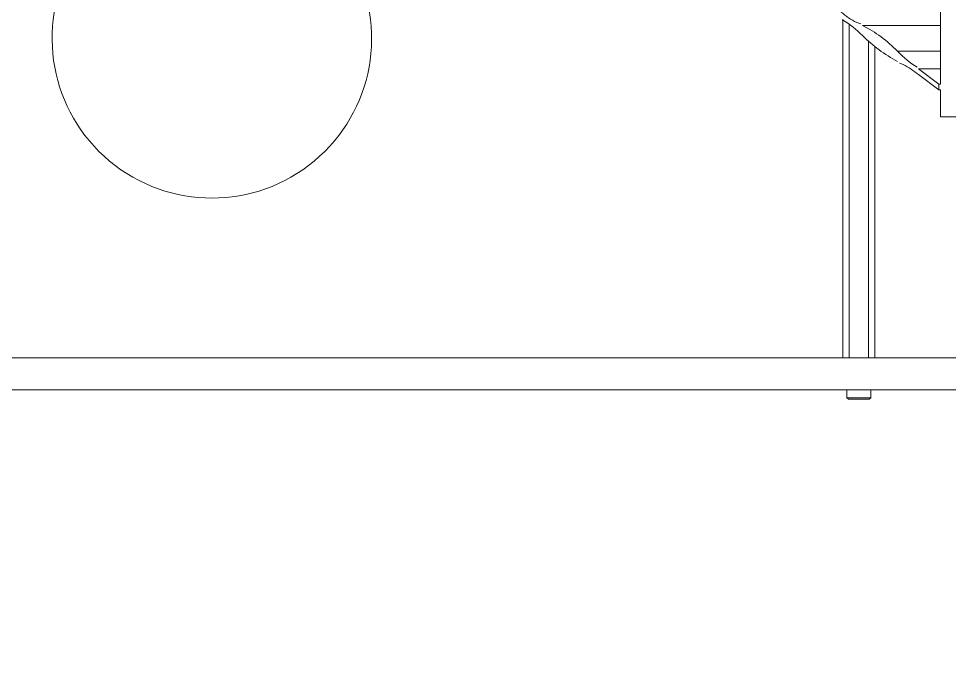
# Model space of a CAD drawing. Header units: centimetres. Extents: x 405464 to 563355, y 50011 to 66875.
# Drawn here: x 512068.61 to 512105.61, y 53160.41 to 53186.65 of the extents above; entities that cross this region are included whole.
import ezdxf

# ---------------------------------------------------------------- set-up
doc = ezdxf.new("R2010")
doc.units = ezdxf.units.CM
doc.linetypes.add('DASHED2', pattern=[9.525, 6.35, -3.175])
doc.layers.get('0').update_dxf_attribs({"lineweight": 9})
doc.layers.add('0-KRCN-MİMARİ-220526', color=8, linetype='Continuous', lineweight=9)
doc.layers.add('03__ASM_ALL_CURVES', color=7, linetype='Continuous')
doc.layers.add('DV_alçıpanel_duvar_yeni', color=1, linetype='Continuous', lineweight=20, true_color=0xff0000)

# ---------------------------------------------------------------- blocks, each defined once
blk = doc.blocks.new('A$C64829d13')
at = {"color": 8, "linetype": 'Continuous'}
for p, q in [((150.91, 92.4119), (150.9017, 92.4037)), ((150.9017, 92.4037), (151.0255, 92.4037)), ((150.9017, 92.3624), (150.9017, 92.4037)), ((150.91, 92.4119), (151.0173, 92.4119)), ((151.0173, 92.4119), (151.0255, 92.4037)), ((151.0255, 92.3624), (151.0255, 92.4037)), ((148.5697, 92.3624), (158.3106, 92.3624)), ((158.3106, 92.1973), (148.5697, 92.1973)), ((150.8811, 92.1973), (150.8811, 90.5862)), ((150.9141, 90.5588), (150.9141, 92.1973)), ((151.0132, 92.1973), (151.0132, 90.4723)), ((151.0462, 90.4468), (151.0462, 92.1973)), ((150.434, 90.9508), (150.5413, 90.9508)), ((150.5413, 90.9508), (150.5413, 90.8113)), ((150.5496, 90.8113), (150.5413, 90.8113)), ((150.5496, 90.8113), (150.656, 90.7332)), ((150.5496, 90.8113), (150.5496, 90.7819)), ((150.5413, 90.7819), (150.5496, 90.7819)), ((150.5413, 90.7819), (150.5413, 90.3813)), ((150.656, 90.7038), (150.5496, 90.7819)), ((150.656, 90.7038), (150.5413, 90.7038)), ((150.5413, 90.6123), (150.764, 90.6123)), ((150.9448, 90.4795), (150.5413, 90.4795))]:
    blk.add_line(p, q, dxfattribs=at)
blk.add_arc((154.3069, 90.5463), 0.8255, 330.474, 209.5272, dxfattribs=at)
for points, knots in [([(150.656, 90.7332), (150.6813, 90.7146), (150.7113, 90.6905), (150.7473, 90.6751), (150.7542, 90.6741)], [0, 0, 0, 0, 0.818599, 1, 1, 1, 1]), ([(151.055, 90.4108), (151.0293, 90.4297), (150.9987, 90.4549), (150.9611, 90.4691), (150.9538, 90.4697)], [0, 0, 0, 0, 0.811921, 1, 1, 1, 1])]:
    blk.add_open_spline(points, degree=3, knots=knots, dxfattribs=at)
for points in [[(150.764, 90.6123), (150.7334, 90.6432), (150.7012, 90.6747), (150.6622, 90.6939)], [(150.9448, 90.5317), (150.8906, 90.5833), (150.8308, 90.631), (150.764, 90.6645)], [(150.764, 90.6123), (150.8166, 90.5591), (150.8772, 90.5114), (150.9448, 90.4795)], [(150.9448, 90.5317), (150.9767, 90.5013), (151.0093, 90.47), (151.0485, 90.4499)]]:
    blk.add_open_spline(points, degree=3, dxfattribs=at)
at = {"layer": '03__ASM_ALL_CURVES', "color": 8, "linetype": 'DASHED2', "ltscale": 10}
blk.add_circle((153.4, 131.3), 45.5, dxfattribs=at)
blk = doc.blocks.new('A$C9e52caec')
at = {"layer": 'DV_alçıpanel_duvar_yeni', "color": 8, "xscale": 7.692307692308199, "yscale": 7.692307692308199, "zscale": 7.692307692308199, "rotation": 180}
blk.add_blockref('A$C64829d13', (8905, 1620), dxfattribs=at)

msp = doc.modelspace()

# ---------------------------------------------------------------- block references
at = {"layer": '0-KRCN-MİMARİ-220526', "rotation": 359.999999999997}
msp.add_blockref('A$C9e52caec', (504358.269, 52262.368, 73.999), dxfattribs=at)

doc.saveas('drawing.dxf')
